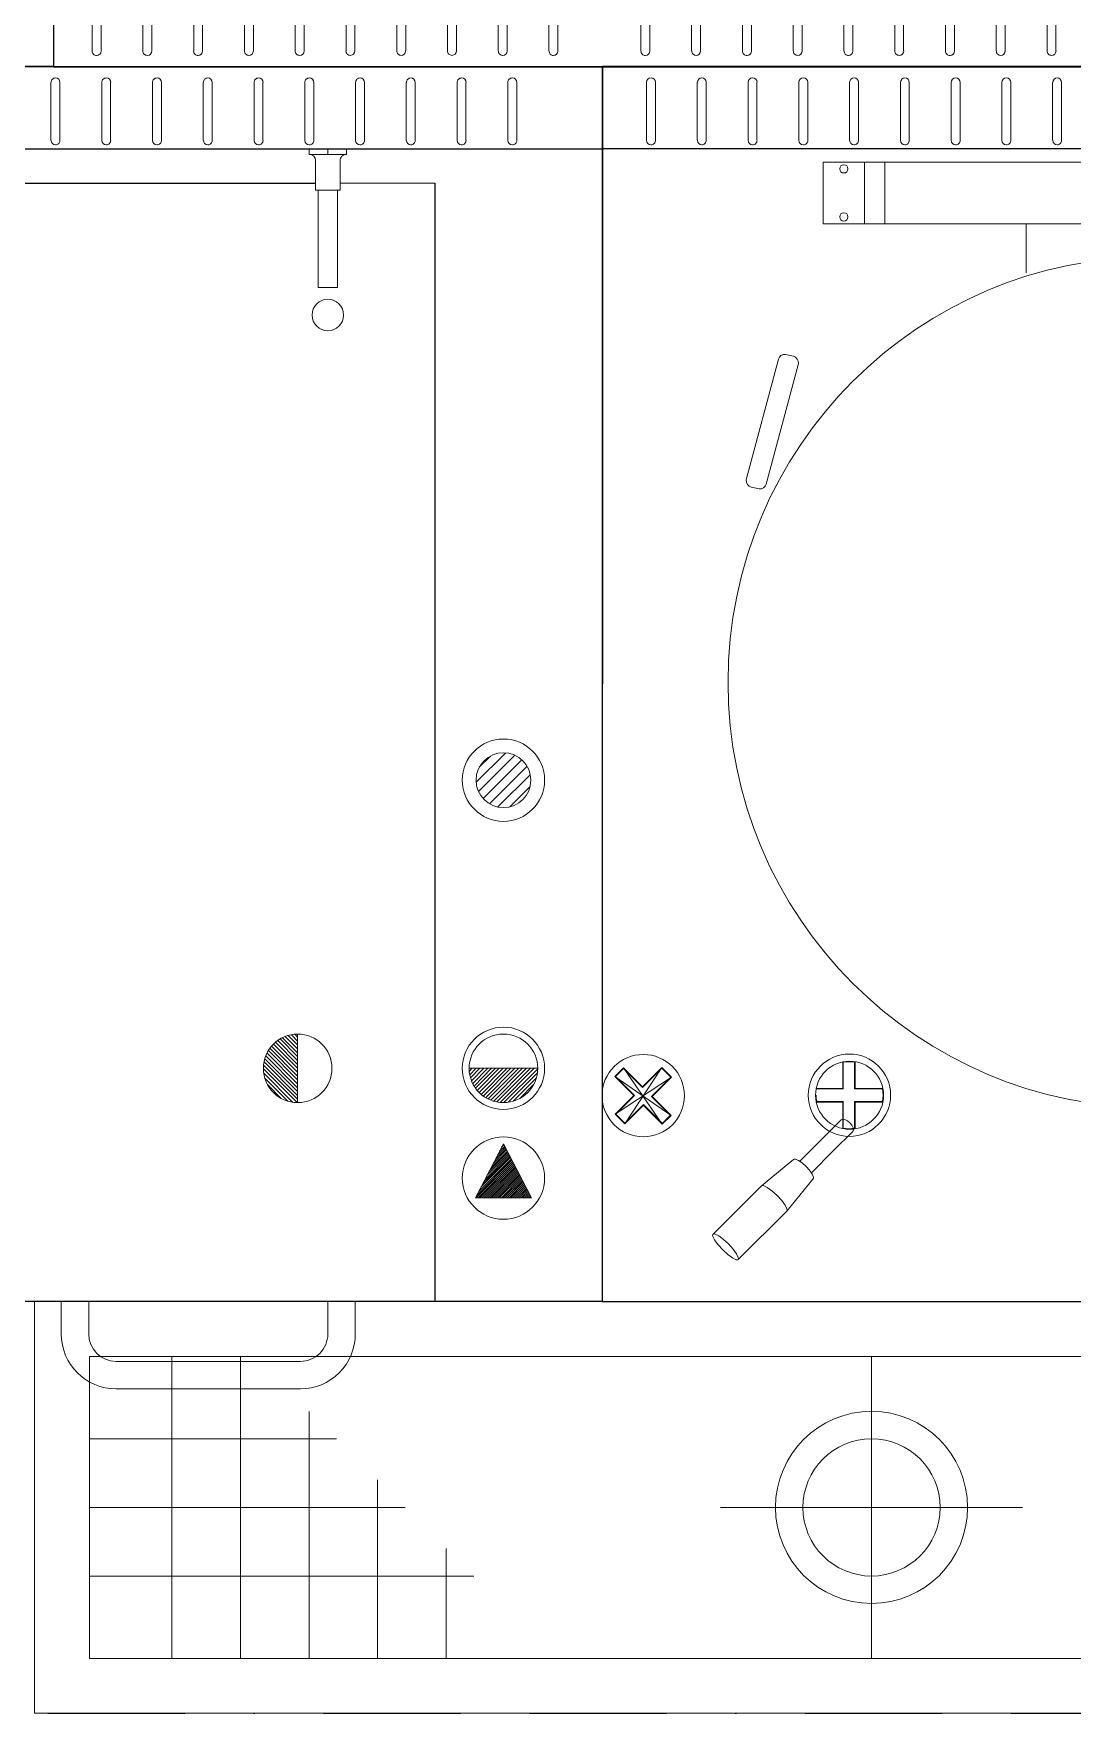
# Model space of a CAD drawing. Header units: millimetres. Extents: x 1531071 to 1560283, y -701792 to -691067.
# Drawn here: x 1555385.8 to 1555461.5, y -700020.2 to -699897.8 of the extents above; entities that cross this region are included whole.
import ezdxf
from ezdxf.enums import TextEntityAlignment as Align

# ---------------------------------------------------------------- set-up
doc = ezdxf.new("R2010")
doc.units = ezdxf.units.MM
doc.header["$LTSCALE"] = 20
doc.header["$MEASUREMENT"] = 0
doc.linetypes.add('BORDER', pattern=[1.75, 0.5, -0.25, 0.5, -0.25, 0, -0.25])
doc.linetypes.add('DASHED2', pattern=[9.525, 6.35, -3.175])
for name, color, linetype, lineweight in [('-DWG_ANA_1', 7, 'BORDER', 0), ('BL-G', 102, 'Continuous', 0), ('GRC-Ekipman', 4, 'Continuous', 25), ('yerizg-a', 7, 'Continuous', 15), ('yerizg-b', 7, 'Continuous', 9), ('YRNO', 7, 'Continuous', 0)]:
    doc.layers.add(name, color=color, linetype=linetype, lineweight=lineweight)
doc.layers.add('_AVM PARTNERS RENKLENDIRME', color=7, linetype='Continuous')
doc.layers.add('servis', color=160, linetype='Continuous')
doc.styles.add('Romans', font='romans.shx')

# ---------------------------------------------------------------- blocks, each defined once
blk = doc.blocks.new('A$C0BF77750')
at = {"color": 4}
for p, q in [((121.33, 89.99), (41.34, 91.19)), ((121.33, 89.99), (41.34, 91.19)), ((119.99, 0), (121.33, 89.99)), ((119.99, 0), (121.33, 89.99))]:
    blk.add_line(p, q, dxfattribs=at)
at = {"color": 251, "lineweight": 9}
for p, q in [((48.19, 85.71), (48.25, 89.93)), ((48.19, 85.71), (48.25, 89.93)), ((48.84, 85.7), (48.9, 89.92)), ((51.89, 85.65), (51.95, 89.88)), ((51.89, 85.65), (51.95, 89.88)), ((52.54, 85.64), (52.6, 89.87)), ((55.59, 85.6), (55.65, 89.82)), ((55.59, 85.6), (55.65, 89.82)), ((56.24, 85.59), (56.3, 89.81)), ((59.28, 85.54), (59.35, 89.77)), ((59.28, 85.54), (59.35, 89.77)), ((59.93, 85.53), (60, 89.76)), ((62.98, 85.49), (63.05, 89.71)), ((62.98, 85.49), (63.05, 89.71)), ((63.63, 85.48), (63.7, 89.7)), ((66.68, 85.43), (66.75, 89.66)), ((66.68, 85.43), (66.75, 89.66)), ((67.33, 85.42), (67.4, 89.65)), ((70.38, 85.38), (70.45, 89.6)), ((70.38, 85.38), (70.45, 89.6)), ((71.03, 85.37), (71.1, 89.59)), ((74.08, 85.32), (74.15, 89.55)), ((74.08, 85.32), (74.15, 89.55)), ((74.73, 85.31), (74.8, 89.54)), ((77.78, 85.27), (77.85, 89.49)), ((78.43, 85.26), (78.5, 89.48)), ((84.48, 85.17), (84.55, 89.39)), ((84.48, 85.17), (84.55, 89.39)), ((85.13, 85.16), (85.2, 89.38)), ((88.18, 85.11), (88.24, 89.33)), ((88.18, 85.11), (88.24, 89.33)), ((88.83, 85.1), (88.89, 89.33)), ((91.88, 85.06), (91.94, 89.28)), ((91.88, 85.06), (91.94, 89.28)), ((92.53, 85.05), (92.59, 89.27)), ((95.58, 85), (95.64, 89.22)), ((95.58, 85), (95.64, 89.22)), ((96.23, 84.99), (96.29, 89.21)), ((99.28, 84.94), (99.34, 89.17)), ((99.28, 84.94), (99.34, 89.17)), ((99.93, 84.93), (99.99, 89.16)), ((102.98, 84.89), (103.04, 89.11)), ((102.98, 84.89), (103.04, 89.11)), ((103.63, 84.88), (103.69, 89.1)), ((106.68, 84.83), (106.74, 89.06)), ((106.68, 84.83), (106.74, 89.06)), ((107.33, 84.82), (107.39, 89.05)), ((110.38, 84.78), (110.44, 89)), ((110.38, 84.78), (110.44, 89)), ((111.03, 84.77), (111.09, 88.99)), ((114.08, 84.72), (114.14, 88.95)), ((114.08, 84.72), (114.14, 88.95)), ((114.73, 84.71), (114.79, 88.94)), ((117.78, 84.67), (117.84, 88.89)), ((118.43, 84.66), (118.49, 88.88))]:
    blk.add_line(p, q, dxfattribs=at)
for centre, start, end in [((48.57, 89.93), 89.1427, 179.1427), ((48.57, 89.93), 359.1427, 89.1427), ((52.27, 89.87), 89.1427, 179.1427), ((52.27, 89.87), 359.1427, 89.1427), ((55.97, 89.82), 89.1427, 179.1427), ((55.97, 89.82), 359.1427, 89.1427), ((59.67, 89.76), 89.1427, 179.1427), ((59.67, 89.76), 359.1427, 89.1427), ((63.37, 89.71), 89.1427, 179.1427), ((63.37, 89.71), 359.1427, 89.1427), ((67.07, 89.65), 89.1427, 179.1427), ((67.07, 89.65), 359.1427, 89.1427), ((70.77, 89.6), 89.1427, 179.1427), ((70.77, 89.6), 359.1427, 89.1427), ((74.47, 89.54), 89.1427, 179.1427), ((74.47, 89.54), 359.1427, 89.1427), ((78.17, 89.49), 89.1427, 179.1427), ((78.17, 89.49), 359.1427, 89.1427), ((84.87, 89.39), 89.1427, 179.1427), ((84.87, 89.39), 359.1427, 89.1427), ((88.57, 89.33), 89.1427, 179.1427), ((88.57, 89.33), 359.1427, 89.1427), ((92.27, 89.27), 89.1427, 179.1427), ((92.27, 89.27), 359.1427, 89.1427), ((95.97, 89.22), 89.1427, 179.1427), ((95.97, 89.22), 359.1427, 89.1427), ((99.67, 89.16), 89.1427, 179.1427), ((99.67, 89.16), 359.1427, 89.1427), ((103.37, 89.11), 89.1427, 179.1427), ((103.37, 89.11), 359.1427, 89.1427), ((107.07, 89.05), 89.1427, 179.1427), ((107.07, 89.05), 359.1427, 89.1427), ((110.77, 89), 89.1427, 179.1427), ((110.77, 89), 359.1427, 89.1427), ((114.47, 88.94), 89.1427, 179.1427), ((114.47, 88.94), 359.1427, 89.1427), ((118.17, 88.89), 89.1427, 179.1427), ((118.17, 88.89), 359.1427, 89.1427)]:
    blk.add_arc(centre, 0.325, start, end, dxfattribs=at)
blk = doc.blocks.new('6 LI OCAK 120 90')
at = {"layer": 'GRC-Ekipman', "rotation": 0.8573314073736191}
blk.add_blockref('A$C0BF77750', (122938.73, -5027.21), dxfattribs=at)
blk = doc.blocks.new('G ÇİFT SEPETLİ FRİTÖZ 9')
for p, q in [((0, -90), (0, 0)), ((0, 0), (80, 0)), ((0, -90), (0, 0)), ((0, 0), (80, 0))]:
    blk.add_line(p, q)
blk = doc.blocks.new('G DEVRİLİR TAVA 9')
for p, q in [((0, 0), (80, 0)), ((0, 0), (80, 0)), ((80, 0), (80, -90)), ((80, 0), (80, -90)), ((0, -6), (80, -6)), ((0, -6), (80, -6)), ((4.5, -8.5), (59.1, -8.5)), ((67.8, -8.5), (67.8, -90)), ((80, -90), (0, -90)), ((80, -90), (0, -90))]:
    blk.add_line(p, q)
at = {"color": 251, "lineweight": 9}
for p, q in [((39.82, -5.38), (39.82, -1.15)), ((40.47, -5.38), (40.47, -1.15)), ((40.47, -5.38), (40.47, -1.15)), ((43.52, -5.38), (43.52, -1.15)), ((44.17, -5.38), (44.17, -1.15)), ((44.17, -5.38), (44.17, -1.15)), ((47.22, -5.38), (47.22, -1.15)), ((47.87, -5.38), (47.87, -1.15)), ((47.87, -5.38), (47.87, -1.15)), ((50.92, -5.38), (50.92, -1.15)), ((51.57, -5.38), (51.57, -1.15)), ((51.57, -5.38), (51.57, -1.15)), ((54.62, -5.38), (54.62, -1.15)), ((55.27, -5.38), (55.27, -1.15)), ((55.27, -5.38), (55.27, -1.15)), ((58.32, -5.38), (58.32, -1.15)), ((58.97, -5.38), (58.97, -1.15)), ((58.97, -5.38), (58.97, -1.15)), ((62.02, -5.38), (62.02, -1.15)), ((62.67, -5.38), (62.67, -1.15)), ((62.67, -5.38), (62.67, -1.15)), ((65.72, -5.38), (65.72, -1.15)), ((66.37, -5.38), (66.37, -1.15)), ((66.37, -5.38), (66.37, -1.15)), ((69.42, -5.38), (69.42, -1.15)), ((70.07, -5.38), (70.07, -1.15)), ((70.07, -5.38), (70.07, -1.15)), ((73.12, -5.38), (73.12, -1.15)), ((73.77, -5.38), (73.77, -1.15)), ((73.77, -5.38), (73.77, -1.15)), ((58.65, -6), (58.65, -6.4)), ((60, -6), (60, -6.4)), ((61.35, -6), (61.35, -6.4)), ((61.35, -6.4), (58.65, -6.4)), ((59.1, -6.85), (59.1, -9)), ((60.9, -6.85), (60.9, -9)), ((60.9, -9), (59.1, -9)), ((59.3, -9), (59.3, -16.1)), ((60.7, -9), (60.7, -16.1)), ((60.7, -16.1), (59.3, -16.1)), ((72.94, -50.02), (70.81, -52.15)), ((70.98, -52.82), (73.62, -50.18)), ((71.04, -51.06), (71.85, -50.25)), ((74.13, -50.52), (71.32, -53.33)), ((71.78, -53.72), (74.52, -50.99)), ((74.75, -51.6), (72.4, -53.95)), ((73.26, -53.94), (74.74, -52.46)), ((56.35, -70.98), (57.8, -72.43)), ((57.8, -72.14), (56.52, -70.86)), ((56.7, -70.77), (57.8, -71.86)), ((57.8, -71.58), (56.9, -70.68)), ((57.11, -70.61), (57.8, -71.29)), ((57.8, -71.01), (57.34, -70.55)), ((57.59, -70.52), (57.8, -70.73)), ((57.8, -70.5), (57.8, -75.5)), ((57.8, -74.41), (55.48, -72.09)), ((55.57, -71.89), (57.8, -74.12)), ((57.8, -73.84), (55.67, -71.71)), ((55.78, -71.54), (57.8, -73.56)), ((57.8, -73.27), (55.9, -71.38)), ((56.04, -71.24), (57.8, -72.99)), ((57.8, -72.71), (56.18, -71.09)), ((57.76, -75.5), (55.3, -73.04)), ((55.32, -72.77), (57.8, -75.25)), ((55.33, -73.35), (57.46, -75.48)), ((57.8, -74.97), (55.35, -72.52)), ((55.41, -72.3), (57.8, -74.69)), ((70.3, -73), (75.3, -73)), ((70.32, -73.21), (70.52, -73)), ((70.81, -73), (70.34, -73.47)), ((70.4, -73.69), (71.09, -73)), ((71.37, -73), (70.47, -73.91)), ((70.56, -74.1), (71.65, -73)), ((71.94, -73), (70.66, -74.29)), ((70.77, -74.45), (72.22, -73)), ((72.5, -73), (70.89, -74.62)), ((71.03, -74.76), (72.79, -73)), ((73.07, -73), (71.17, -74.9)), ((71.33, -75.02), (73.35, -73)), ((73.63, -73), (71.5, -75.14)), ((71.69, -75.23), (73.92, -73)), ((74.2, -73), (71.88, -75.32)), ((72.09, -75.39), (74.48, -73)), ((74.77, -73), (72.32, -75.45)), ((72.57, -75.48), (75.05, -73)), ((75.3, -73.04), (72.83, -75.5)), ((73.14, -75.47), (75.27, -73.34)), ((57.09, -75.4), (55.41, -73.71)), ((55.6, -74.19), (56.61, -75.2)), ((75.19, -73.71), (73.51, -75.39)), ((73.99, -75.2), (75, -74.19)), ((72.8, -78.5), (70.76, -82.45)), ((73.32, -79.51), (71.16, -81.67)), ((71.31, -81.38), (73.27, -79.42)), ((73.22, -79.33), (71.46, -81.09)), ((71.61, -80.79), (73.17, -79.23)), ((73.13, -79.14), (71.76, -80.5)), ((71.92, -80.21), (73.08, -79.05)), ((73.03, -78.95), (72.07, -79.92)), ((72.22, -79.62), (72.98, -78.86)), ((72.93, -78.77), (72.37, -79.33)), ((72.52, -79.04), (72.89, -78.67)), ((72.84, -78.58), (72.67, -78.74)), ((72.8, -78.5), (74.84, -82.45)), ((70.81, -82.45), (73.46, -79.79)), ((73.42, -79.7), (70.86, -82.26)), ((73.51, -79.89), (70.95, -82.45)), ((71.01, -81.97), (73.37, -79.61)), ((71.09, -82.45), (73.56, -79.98)), ((73.61, -80.07), (71.23, -82.45)), ((71.37, -82.45), (73.66, -80.17)), ((73.7, -80.26), (71.51, -82.45)), ((71.66, -82.45), (73.75, -80.35)), ((73.8, -80.45), (71.8, -82.45)), ((71.94, -82.45), (73.85, -80.54)), ((73.9, -80.63), (72.08, -82.45)), ((72.22, -82.45), (73.95, -80.73)), ((73.99, -80.82), (72.36, -82.45)), ((72.5, -82.45), (74.04, -80.91)), ((74.09, -81), (72.65, -82.45)), ((72.79, -82.45), (74.14, -81.1)), ((74.19, -81.19), (72.93, -82.45)), ((73.07, -82.45), (74.24, -81.28)), ((74.28, -81.38), (73.21, -82.45)), ((73.35, -82.45), (74.33, -81.47)), ((74.38, -81.56), (73.49, -82.45)), ((73.64, -82.45), (74.43, -81.66)), ((74.48, -81.75), (73.78, -82.45)), ((73.92, -82.45), (74.52, -81.84)), ((74.57, -81.94), (74.06, -82.45)), ((70.76, -82.45), (74.84, -82.45)), ((74.2, -82.45), (74.62, -82.03)), ((74.67, -82.12), (74.34, -82.45)), ((74.48, -82.45), (74.72, -82.22)), ((74.77, -82.31), (74.63, -82.45)), ((74.77, -82.45), (74.81, -82.4)), ((40.57, -90), (40.57, -92.36)), ((42.57, -90), (42.57, -92.36)), ((60, -92.36), (60, -90)), ((62, -90), (62, -92.36)), ((44.57, -94.36), (58, -94.36)), ((44.57, -96.36), (58, -96.36))]:
    blk.add_line(p, q, dxfattribs=at)
at = {"lineweight": 9}
blk.add_line((60.9, -8.5), (67.8, -8.5), dxfattribs=at)
at = {"color": 251, "lineweight": 9}
for centre, radius in [((60, -18.1), 1.15), ((72.8, -52), 3), ((72.8, -52), 2), ((57.8, -73), 2.5), ((72.8, -73), 3), ((72.8, -73), 2.5), ((72.8, -81), 3)]:
    blk.add_circle(centre, radius, dxfattribs=at)
for centre, radius, start, end in [((40.15, -1.15), 0.325, 89.9978, 179.9978), ((40.15, -1.15), 0.325, 359.9978, 89.9978), ((43.85, -1.15), 0.325, 89.9978, 179.9978), ((43.85, -1.15), 0.325, 359.9978, 89.9978), ((47.55, -1.15), 0.325, 89.9978, 179.9978), ((47.55, -1.15), 0.325, 359.9978, 89.9978), ((51.25, -1.15), 0.325, 89.9978, 179.9978), ((51.25, -1.15), 0.325, 359.9978, 89.9978), ((54.95, -1.15), 0.325, 89.9978, 179.9978), ((54.95, -1.15), 0.325, 359.9978, 89.9978), ((58.65, -1.15), 0.325, 89.9978, 179.9978), ((58.65, -1.15), 0.325, 359.9978, 89.9978), ((62.35, -1.15), 0.325, 89.9978, 179.9978), ((62.35, -1.15), 0.325, 359.9978, 89.9978), ((66.05, -1.15), 0.325, 89.9978, 179.9978), ((66.05, -1.15), 0.325, 359.9978, 89.9978), ((69.75, -1.15), 0.325, 89.9978, 179.9978), ((69.75, -1.15), 0.325, 359.9978, 89.9978), ((73.45, -1.15), 0.325, 89.9978, 179.9978), ((73.45, -1.15), 0.325, 359.9978, 89.9978), ((40.15, -5.38), 0.325, 179.9978, 269.9978), ((40.15, -5.38), 0.325, 269.9978, 359.9978), ((43.85, -5.38), 0.325, 179.9978, 269.9978), ((43.85, -5.38), 0.325, 269.9978, 359.9978), ((47.55, -5.38), 0.325, 179.9978, 269.9978), ((47.55, -5.38), 0.325, 269.9978, 359.9978), ((51.25, -5.38), 0.325, 179.9978, 269.9978), ((51.25, -5.38), 0.325, 269.9978, 359.9978), ((54.95, -5.38), 0.325, 179.9978, 269.9978), ((54.95, -5.38), 0.325, 269.9978, 359.9978), ((58.65, -5.38), 0.325, 179.9978, 269.9978), ((58.65, -5.38), 0.325, 269.9978, 359.9978), ((62.35, -5.38), 0.325, 179.9978, 269.9978), ((62.35, -5.38), 0.325, 269.9978, 359.9978), ((66.05, -5.38), 0.325, 179.9978, 269.9978), ((66.05, -5.38), 0.325, 269.9978, 359.9978), ((69.75, -5.38), 0.325, 179.9978, 269.9978), ((69.75, -5.38), 0.325, 269.9978, 359.9978), ((73.45, -5.38), 0.325, 179.9978, 269.9978), ((73.45, -5.38), 0.325, 269.9978, 359.9978), ((58.65, -6.85), 0.45, 359.9978, 89.9978), ((61.35, -6.85), 0.45, 89.9978, 179.9978), ((44.57, -92.36), 4, 179.9978, 269.9978), ((44.57, -92.36), 2, 179.9978, 269.9978), ((58, -92.36), 4, 269.9978, 359.9978), ((58, -92.36), 2, 269.9978, 359.9978)]:
    blk.add_arc(centre, radius, start, end, dxfattribs=at)
blk = doc.blocks.new('G KAYNATMA TENCERESİ 9')
for p, q in [((0, 0), (-0.02, -90)), ((0, 0), (-0.02, -90)), ((80, -0.02), (0, 0)), ((80, -0.02), (0, 0)), ((80, -6.02), (0, -6)), ((80, -6.02), (0, -6)), ((-0.02, -90), (79.98, -90.02)), ((-0.02, -90), (79.98, -90.02))]:
    blk.add_line(p, q)
at = {"color": 251, "lineweight": 9}
for p, q in [((3.22, -5.38), (3.22, -1.15)), ((3.22, -5.38), (3.22, -1.15)), ((3.87, -5.38), (3.87, -1.15)), ((6.92, -5.38), (6.92, -1.15)), ((6.92, -5.38), (6.92, -1.15)), ((7.57, -5.38), (7.57, -1.15)), ((10.62, -5.38), (10.62, -1.15)), ((10.62, -5.38), (10.62, -1.15)), ((11.27, -5.38), (11.27, -1.15)), ((14.32, -5.38), (14.32, -1.15)), ((14.32, -5.38), (14.32, -1.15)), ((14.97, -5.38), (14.97, -1.15)), ((18.02, -5.38), (18.02, -1.15)), ((18.02, -5.38), (18.02, -1.15)), ((18.67, -5.38), (18.67, -1.15)), ((21.72, -5.38), (21.72, -1.16)), ((21.72, -5.38), (21.72, -1.16)), ((22.37, -5.38), (22.37, -1.16)), ((25.42, -5.38), (25.42, -1.16)), ((25.42, -5.38), (25.42, -1.16)), ((26.07, -5.38), (26.07, -1.16)), ((29.12, -5.38), (29.12, -1.16)), ((29.12, -5.38), (29.12, -1.16)), ((29.77, -5.38), (29.77, -1.16)), ((32.82, -5.38), (32.82, -1.16)), ((32.82, -5.38), (32.82, -1.16)), ((33.47, -5.38), (33.47, -1.16)), ((64.1, -6.97), (16.1, -6.96)), ((16.1, -6.96), (16.1, -11.46)), ((19.1, -6.96), (19.1, -11.46)), ((20.6, -6.96), (20.6, -11.46)), ((64.1, -11.47), (16.1, -11.46)), ((30.9, -15.04), (30.9, -11.47)), ((12.83, -21.34), (10.48, -30.12)), ((11.95, -30.43), (14.29, -21.65)), ((12.9, -21.19), (12.83, -21.34)), ((13.02, -21.06), (12.9, -21.19)), ((13.18, -20.99), (13.02, -21.06)), ((13.36, -20.98), (13.18, -20.99)), ((13.92, -21.12), (13.36, -20.98)), ((14.08, -21.19), (13.92, -21.12)), ((14.2, -21.32), (14.08, -21.19)), ((14.28, -21.47), (14.2, -21.32)), ((14.29, -21.65), (14.28, -21.47)), ((10.48, -30.12), (10.5, -30.3)), ((10.5, -30.3), (10.57, -30.45)), ((10.57, -30.45), (10.69, -30.58)), ((10.69, -30.58), (10.85, -30.65)), ((11.75, -30.71), (11.87, -30.58)), ((11.87, -30.58), (11.95, -30.43)), ((10.85, -30.65), (11.09, -30.71)), ((11.09, -30.71), (11.42, -30.79)), ((11.42, -30.79), (11.59, -30.78)), ((11.59, -30.78), (11.75, -30.71)), ((1.54, -72.98), (0.91, -73.61)), ((1.57, -73.01), (0.93, -73.64)), ((1.51, -73.01), (2.92, -74.41)), ((1.54, -72.98), (4.37, -77.08)), ((1.54, -72.98), (2.95, -74.39)), ((4.33, -72.94), (1.64, -77.05)), ((4.33, -72.94), (2.89, -74.39)), ((4.36, -72.97), (2.92, -74.41)), ((5.01, -73.68), (4.31, -72.97)), ((5.04, -73.65), (4.33, -72.94)), ((17.52, -72.54), (17.52, -74.47)), ((17.56, -74.51), (17.56, -72.57)), ((18.38, -72.55), (18.38, -74.51)), ((18.42, -72.52), (18.42, -74.47)), ((5.01, -76.44), (0.91, -73.61)), ((0.91, -73.61), (2.31, -75.02)), ((0.93, -73.59), (2.34, -74.99)), ((5.04, -73.65), (0.93, -76.34)), ((5.01, -73.62), (3.57, -75.06)), ((5.04, -73.65), (3.6, -75.09)), ((17.52, -74.47), (15.59, -74.47)), ((15.61, -74.51), (17.56, -74.51)), ((20.42, -74.51), (18.38, -74.51)), ((18.42, -74.47), (20.45, -74.47)), ((0.93, -76.34), (2.31, -74.96)), ((0.96, -76.37), (2.34, -74.99)), ((1.61, -77.02), (2.99, -75.64)), ((1.64, -77.05), (3.02, -75.67)), ((4.37, -77.08), (2.96, -75.67)), ((4.4, -77.05), (2.99, -75.64)), ((4.98, -76.47), (3.57, -75.06)), ((5.01, -76.44), (3.6, -75.04)), ((17.52, -75.47), (15.59, -75.47)), ((15.61, -75.43), (17.56, -75.43)), ((17.52, -77.4), (17.52, -75.47)), ((17.56, -75.43), (17.56, -77.37)), ((20.42, -75.43), (18.38, -75.43)), ((18.38, -77.38), (18.38, -75.43)), ((18.42, -75.47), (20.45, -75.47)), ((18.42, -75.47), (18.42, -77.42)), ((1.64, -77.05), (0.93, -76.34)), ((1.67, -77.02), (0.96, -76.32)), ((4.98, -76.41), (4.34, -77.05)), ((5.01, -76.44), (4.37, -77.08)), ((17.4, -76.76), (15.99, -78.18)), ((17.4, -76.76), (17.45, -76.73)), ((17.45, -76.73), (17.51, -76.71)), ((17.51, -76.71), (17.67, -76.74)), ((17.67, -76.74), (17.86, -76.83)), ((17.86, -76.83), (18.04, -76.98)), ((18.04, -76.98), (18.18, -77.15)), ((15.99, -78.18), (14.39, -79.78)), ((18.25, -77.61), (16.83, -79.03)), ((18.18, -77.15), (18.27, -77.34)), ((18.28, -77.56), (18.25, -77.61)), ((18.27, -77.34), (18.3, -77.5)), ((18.3, -77.5), (18.28, -77.56)), ((16.83, -79.03), (15.24, -80.62)), ((13.93, -79.66), (11.6, -81.57)), ((13.93, -79.66), (13.99, -79.63)), ((13.99, -79.63), (14.07, -79.63)), ((14.07, -79.63), (14.29, -79.72)), ((14.29, -79.72), (14.57, -79.9)), ((14.57, -79.9), (14.85, -80.16)), ((14.85, -80.16), (15.11, -80.44)), ((15.11, -80.44), (15.29, -80.72)), ((15.29, -80.72), (15.38, -80.94)), ((11.6, -81.57), (8.06, -85.11)), ((11.6, -81.57), (11.66, -81.55)), ((11.66, -81.55), (11.75, -81.56)), ((11.75, -81.56), (12.02, -81.69)), ((12.02, -81.69), (12.36, -81.94)), ((12.36, -81.94), (12.73, -82.28)), ((15.35, -81.08), (13.44, -83.41)), ((15.38, -81.02), (15.35, -81.08)), ((15.38, -80.94), (15.38, -81.02)), ((12.73, -82.28), (13.07, -82.65)), ((13.07, -82.65), (13.32, -82.99)), ((13.32, -82.99), (13.45, -83.26)), ((13.44, -83.41), (9.9, -86.94)), ((13.46, -83.35), (13.44, -83.41)), ((13.45, -83.26), (13.46, -83.35)), ((8.04, -85.16), (8.06, -85.11)), ((8.05, -85.26), (8.04, -85.16)), ((8.18, -85.52), (8.05, -85.26)), ((8.06, -85.11), (8.12, -85.08)), ((8.12, -85.08), (8.22, -85.09)), ((8.44, -85.87), (8.18, -85.52)), ((8.22, -85.09), (8.48, -85.22)), ((8.48, -85.22), (8.83, -85.48)), ((8.83, -85.48), (9.2, -85.81)), ((8.77, -86.24), (8.44, -85.87)), ((9.14, -86.57), (8.77, -86.24)), ((9.48, -86.82), (9.14, -86.57)), ((9.2, -85.81), (9.53, -86.18)), ((9.75, -86.96), (9.48, -86.82)), ((9.53, -86.18), (9.78, -86.52)), ((9.78, -86.52), (9.91, -86.79)), ((9.93, -86.89), (9.9, -86.94)), ((9.91, -86.79), (9.93, -86.89)), ((9.84, -86.97), (9.75, -86.96)), ((9.9, -86.94), (9.84, -86.97))]:
    blk.add_line(p, q, dxfattribs=at)
for centre, radius in [((17.6, -7.46), 0.3), ((17.6, -10.96), 0.3), ((40.17, -44.88), 31.01), ((2.98, -75), 3), ((18.01, -74.97), 3), ((18.02, -74.97), 2.48)]:
    blk.add_circle(centre, radius, dxfattribs=at)
for centre, radius, start, end in [((3.55, -1.15), 0.325, 89.9854, 179.9854), ((3.55, -1.15), 0.325, 359.9854, 89.9854), ((7.25, -1.15), 0.325, 89.9854, 179.9854), ((7.25, -1.15), 0.325, 359.9854, 89.9854), ((10.95, -1.15), 0.325, 89.9854, 179.9854), ((10.95, -1.15), 0.325, 359.9854, 89.9854), ((14.65, -1.15), 0.325, 89.9854, 179.9854), ((14.65, -1.15), 0.325, 359.9854, 89.9854), ((18.35, -1.15), 0.325, 89.9854, 179.9854), ((18.35, -1.15), 0.325, 359.9854, 89.9854), ((22.05, -1.16), 0.325, 89.9854, 179.9854), ((22.05, -1.16), 0.325, 359.9854, 89.9854), ((25.75, -1.16), 0.325, 89.9854, 179.9854), ((25.75, -1.16), 0.325, 359.9854, 89.9854), ((29.45, -1.16), 0.325, 89.9854, 179.9854), ((29.45, -1.16), 0.325, 359.9854, 89.9854), ((33.15, -1.16), 0.325, 89.9854, 179.9854), ((33.15, -1.16), 0.325, 359.9854, 89.9854), ((3.55, -5.38), 0.325, 179.9854, 269.9854), ((3.55, -5.38), 0.325, 269.9854, 359.9854), ((7.25, -5.38), 0.325, 179.9854, 269.9854), ((7.25, -5.38), 0.325, 269.9854, 359.9854), ((10.95, -5.38), 0.325, 179.9854, 269.9854), ((10.95, -5.38), 0.325, 269.9854, 359.9854), ((14.65, -5.38), 0.325, 179.9854, 269.9854), ((14.65, -5.38), 0.325, 269.9854, 359.9854), ((18.35, -5.38), 0.325, 179.9854, 269.9854), ((18.35, -5.38), 0.325, 269.9854, 359.9854), ((22.05, -5.38), 0.325, 179.9854, 269.9854), ((22.05, -5.38), 0.325, 269.9854, 359.9854), ((25.75, -5.38), 0.325, 179.9854, 269.9854), ((25.75, -5.38), 0.325, 269.9854, 359.9854), ((29.45, -5.38), 0.325, 179.9854, 269.9854), ((29.45, -5.38), 0.325, 269.9854, 359.9854), ((33.15, -5.38), 0.325, 179.9854, 269.9854), ((33.15, -5.38), 0.325, 269.9854, 359.9854), ((18.02, -74.97), 2.44, 81.3918, 100.7196), ((18.02, -74.97), 2.44, 349.1314, 10.839), ((18.02, -74.97), 2.44, 179.9854, 190.84), ((18.02, -74.97), 2.44, 259.2505, 278.5794)]:
    blk.add_arc(centre, radius, start, end, dxfattribs=at)
blk = doc.blocks.new('Y-SIFON')
at = {"layer": 'yerizg-a', "color": 0, "linetype": 'Continuous'}
blk.add_circle((0, 0), 7, dxfattribs=at)
at = {"layer": 'yerizg-b', "color": 0, "linetype": 'DASHED2'}
for points in [[(0, 11), (0, -11)], [(-11, 0), (11, 0)]]:
    blk.add_lwpolyline(points, dxfattribs=at)
blk = doc.blocks.new('YER')
at = {"layer": 'BL-G', "linetype": 'Continuous', "ltscale": 5}
for p, q in [((11740.46, 2833.73), (11740.46, 2825.73)), ((11745.46, 2833.73), (11745.46, 2820.73)), ((11750.46, 2833.73), (11750.46, 2815.73)), ((11755.46, 2811.73), (11755.46, 2833.73)), ((11760.46, 2833.73), (11760.46, 2811.73)), ((11766.46, 2827.73), (11738.46, 2827.73)), ((11766.46, 2822.73), (11743.46, 2822.73)), ((11766.46, 2817.73), (11748.46, 2817.73))]:
    blk.add_line(p, q, dxfattribs=at)
for points in [[(11770.46, 2807.73), (11650.46, 2807.73), (11650.46, 2837.73), (11770.46, 2837.73)], [(11766.46, 2811.73), (11654.46, 2811.73), (11654.46, 2833.73), (11766.46, 2833.73)]]:
    blk.add_lwpolyline(points, close=True, dxfattribs=at)
blk.add_circle((11709.46, 2822.73), 5, dxfattribs=at)
at = {"layer": 'BL-G', "linetype": 'Continuous', "ltscale": 5, "rotation": 180}
blk.add_blockref('Y-SIFON', (11709.46, 2822.73), dxfattribs=at)
at = {"layer": 'YRNO', "linetype": 'Continuous', "style": 'Romans', "width": 0.8}
blk.add_attdef('YRNO', text='', height=10, rotation=180, dxfattribs=at).set_placement((11667.46, 2847.73), align=Align.MIDDLE)

msp = doc.modelspace()

# ---------------------------------------------------------------- linework, layer by layer
at = {"layer": '-DWG_ANA_1', "color": 0}
msp.add_lwpolyline([(1555537.26, -700020.22), (1555157.27, -700020.22), (1555157.27, -699780.21), (1555537.26, -699780.21)], close=True, dxfattribs=at)

# ---------------------------------------------------------------- block references
at = {"layer": '_AVM PARTNERS RENKLENDIRME', "rotation": 180}
msp.add_blockref('6 LI OCAK 120 90', (1678445.97, -704835.63), dxfattribs=at)
at = {"layer": 'GRC-Ekipman', "rotation": 180}
msp.add_blockref('G ÇİFT SEPETLİ FRİTÖZ 9', (1555387.27, -699900.21), dxfattribs=at)
at = {"layer": 'GRC-Ekipman'}
for name, p in [('G DEVRİLİR TAVA 9', (1555347.27, -699900.21)), ('G KAYNATMA TENCERESİ 9', (1555427.28, -699900.2))]:
    msp.add_blockref(name, p, dxfattribs=at)
at = {"layer": 'servis', "rotation": 180}
msp.add_blockref('YER', (1567156.36, -697182.48), dxfattribs=at)

doc.saveas('drawing.dxf')
